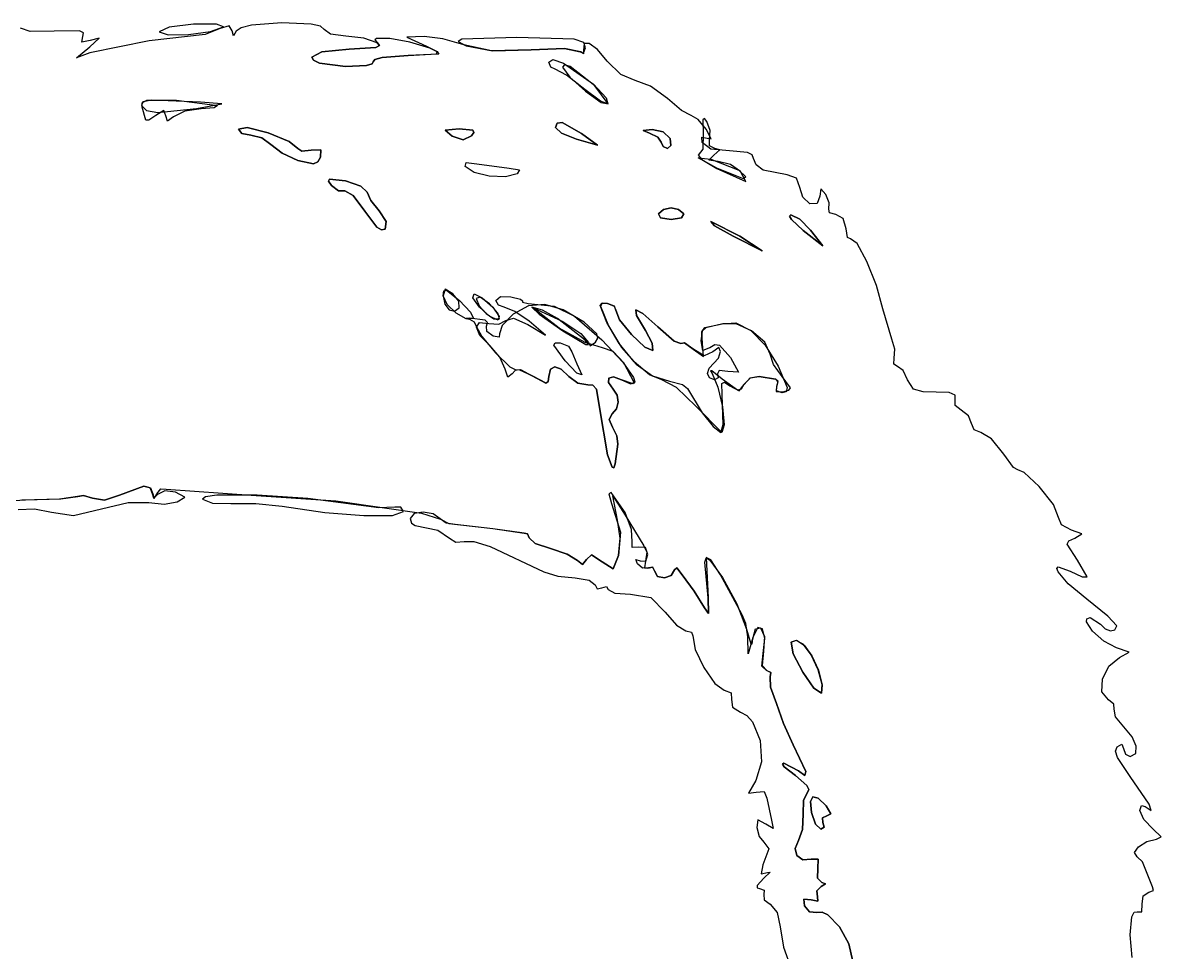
# Model space of a CAD drawing. Extents: x 16 to 127, y 24 to 199.
# Drawn here: x 56.2 to 117, y 149 to 198.6 of the extents above; entities that cross this region are included whole.
import ezdxf

# ---------------------------------------------------------------- set-up
doc = ezdxf.new("R2010")
doc.units = 0

msp = doc.modelspace()

# ---------------------------------------------------------------- linework, layer by layer
at = {"layer": 'Layer 1'}
for p, q in [((56.621398, 198.161044), (56.091702, 198.323674)), ((64.042127, 198.381971), (63.50004, 198.13776)), ((65.345422, 198.548394), (64.042127, 198.381971)), ((66.574809, 198.552627), (65.345422, 198.548394)), ((66.763236, 198.308152), (65.969486, 197.994533)), ((66.243242, 198.158051), (66.939273, 198.407636)), ((66.939273, 198.407636), (66.574809, 198.552627)), ((67.242485, 198.45482), (66.763236, 198.308152)), ((67.408467, 198.185033), (67.242485, 198.45482)), ((67.878611, 198.352727), (67.614137, 198.172686)), ((68.440878, 198.488339), (67.878611, 198.352727)), ((70.048173, 198.618553), (68.440878, 198.488339)), ((71.614788, 198.547881), (70.048173, 198.618553)), ((72.126206, 198.432387), (71.614788, 198.547881)), ((72.31949, 198.26088), (72.126206, 198.432387)), ((72.656349, 198.010143), (72.31949, 198.26088)), ((57.895103, 198.177272), (56.621398, 198.161044)), ((59.257223, 198.196498), (57.895103, 198.177272)), ((59.468763, 198.083708), (59.257223, 198.196498)), ((59.368172, 197.59091), (59.424749, 197.878116)), ((59.82621, 197.672799), (59.368172, 197.59091)), ((59.424749, 197.878116), (59.468763, 198.083708)), ((59.795871, 197.332368), (60.298536, 197.790318)), ((62.961789, 197.662877), (59.795871, 197.009224)), ((60.298536, 197.790318), (59.82621, 197.672799)), ((65.969486, 197.994533), (62.961789, 197.662877)), ((63.50004, 198.13776), (63.984536, 197.980747)), ((63.984536, 197.980747), (65.078633, 198.001632)), ((65.078633, 198.001632), (66.243242, 198.158051)), ((67.467381, 197.916789), (67.408467, 198.185033)), ((67.614137, 198.172686), (67.467381, 197.916789)), ((73.466018, 197.90281), (72.656349, 198.010143)), ((74.431263, 197.798388), (73.466018, 197.90281)), ((75.141714, 197.555324), (74.431263, 197.798388)), ((75.115564, 197.779277), (75.014281, 197.701626)), ((75.014281, 197.701626), (75.141714, 197.563438)), ((75.821253, 197.773032), (75.115564, 197.779277)), ((76.892728, 197.58482), (75.821253, 197.773032)), ((77.656316, 197.879527), (76.729215, 197.850952)), ((76.729215, 197.850952), (77.787549, 197.366235)), ((78.66041, 197.760068), (77.656316, 197.879527)), ((79.772984, 197.43291), (78.66041, 197.760068)), ((79.668605, 197.74481), (79.470317, 197.613979)), ((79.470317, 197.613979), (79.904217, 197.38846)), ((82.60191, 197.826258), (79.668605, 197.74481)), ((85.671476, 197.735329), (82.60191, 197.826258)), ((86.183958, 197.568487), (85.671476, 197.735329)), ((59.090315, 196.754871), (59.795871, 197.332368)), ((59.795871, 197.009224), (59.090315, 196.754871)), ((71.65393, 196.778727), (72.18824, 197.073765)), ((72.18824, 197.073765), (71.65393, 196.778727)), ((72.18824, 197.073765), (73.642407, 197.207838)), ((73.642407, 197.207838), (72.18824, 197.073765)), ((75.084079, 197.292372), (73.642407, 197.207838)), ((73.642407, 197.207838), (75.072834, 197.292019)), ((75.072834, 197.292019), (75.268405, 197.399181)), ((75.274309, 197.40186), (75.084079, 197.292372)), ((75.141714, 197.563438), (75.274309, 197.40186)), ((75.268405, 197.399181), (75.141714, 197.555324)), ((77.963938, 197.254757), (76.892728, 197.58482)), ((77.787549, 197.366235), (78.357109, 197.088588)), ((78.344359, 197.068), (77.963938, 197.254757)), ((78.317289, 196.955293), (78.344359, 197.068)), ((78.357109, 197.088588), (78.441158, 196.942637)), ((81.256856, 197.125817), (79.772984, 197.43291)), ((79.904217, 197.38846), (81.308847, 197.126522)), ((83.370966, 197.178557), (81.256856, 197.125817)), ((81.308847, 197.126522), (83.370966, 197.179968)), ((83.370966, 197.179968), (85.159022, 197.242939)), ((85.159286, 197.241748), (83.370966, 197.178557)), ((85.159022, 197.242939), (85.987168, 197.063551)), ((86.016801, 197.068138), (85.159286, 197.241748)), ((85.987168, 197.063551), (86.157869, 196.989115)), ((86.158618, 196.95419), (86.016801, 197.068138)), ((86.157869, 196.989115), (86.276446, 197.281921)), ((86.166027, 197.146102), (86.158618, 196.95419)), ((86.196503, 197.512164), (86.166027, 197.146102)), ((86.276446, 197.281921), (86.183958, 197.568487)), ((86.473869, 197.513696), (86.196503, 197.512164)), ((86.914285, 197.188468), (86.473869, 197.513696)), ((87.433911, 196.574248), (86.914285, 197.188468)), ((71.740745, 196.616373), (71.65393, 196.778727)), ((71.65393, 196.778727), (71.740745, 196.616373)), ((72.068351, 196.468409), (71.740745, 196.616373)), ((71.740745, 196.616373), (72.068351, 196.468409)), ((73.460374, 196.288498), (72.068351, 196.468409)), ((72.068351, 196.468409), (73.460374, 196.288498)), ((74.881336, 196.424329), (74.583399, 196.338328)), ((74.583399, 196.338328), (74.881336, 196.424329)), ((74.938867, 196.540029), (74.881336, 196.424329)), ((74.881336, 196.424329), (74.938867, 196.540029)), ((74.938867, 196.540029), (75.026135, 196.662096)), ((75.026135, 196.66155), (74.938867, 196.540029)), ((75.026135, 196.662096), (75.405504, 196.76541)), ((75.405504, 196.763426), (75.026135, 196.66155)), ((75.405504, 196.76541), (76.796596, 196.871993)), ((76.796596, 196.865643), (75.405504, 196.763426)), ((76.796596, 196.871993), (78.317289, 196.955293)), ((78.441158, 196.942637), (76.796596, 196.865643)), ((84.313942, 196.509337), (84.531033, 196.660475)), ((84.41391, 196.251501), (84.313942, 196.509337)), ((84.531033, 196.660475), (85.091288, 196.46987)), ((85.156508, 196.381499), (85.044898, 196.25322)), ((85.091288, 196.46987), (86.695194, 195.333175)), ((85.46047, 196.288851), (85.156508, 196.381499)), ((88.158208, 195.86415), (87.433911, 196.574248)), ((74.583399, 196.338328), (73.460374, 196.288498)), ((73.460374, 196.288498), (74.583399, 196.338328)), ((84.654373, 196.144212), (84.41391, 196.251501)), ((85.261195, 195.822523), (84.654373, 196.144212)), ((85.044898, 196.25322), (85.442407, 195.715592)), ((86.241874, 195.049189), (85.261195, 195.822523)), ((86.771173, 195.243702), (85.46047, 196.288851)), ((88.918753, 195.534259), (88.158208, 195.86415)), ((85.442407, 195.715592), (86.280812, 194.967653)), ((86.695194, 195.333175), (87.368404, 194.61729)), ((87.488944, 194.284014), (86.771173, 195.243702)), ((89.750471, 195.228048), (88.918753, 195.534259)), ((90.644896, 194.574703), (89.750471, 195.228048)), ((87.064883, 194.427208), (86.241874, 195.049189)), ((86.280812, 194.967653), (87.112271, 194.370196)), ((87.368404, 194.61729), (87.466013, 194.299271)), ((91.407426, 193.939129), (90.644896, 194.574703)), ((62.637206, 194.400519), (62.559181, 194.203933)), ((62.559181, 194.203933), (62.834772, 193.942756)), ((62.597606, 194.352816), (62.853442, 194.485714)), ((62.604337, 194.112563), (62.597606, 194.352816)), ((62.794484, 193.42641), (62.604337, 194.112563)), ((63.112998, 194.4918), (62.637206, 194.400519)), ((62.853442, 194.485714), (64.434196, 194.486861)), ((65.704903, 194.38385), (63.112998, 194.4918)), ((63.427765, 193.827166), (65.493588, 194.036716)), ((64.434196, 194.486861), (66.623536, 194.196525)), ((65.746178, 194.027544), (64.882577, 193.90319)), ((65.493588, 194.036716), (66.851431, 194.299183)), ((66.851431, 194.299183), (65.704903, 194.38385)), ((66.43555, 194.077242), (65.746178, 194.027544)), ((66.623536, 194.196525), (66.43555, 194.077242)), ((87.466013, 194.299271), (87.064883, 194.427208)), ((87.112271, 194.370196), (87.488944, 194.284014)), ((62.949927, 193.420545), (62.794484, 193.42641)), ((62.834772, 193.942756), (63.427765, 193.827166)), ((63.323651, 193.674766), (62.949927, 193.420545)), ((63.747646, 193.933926), (63.323651, 193.674766)), ((63.852818, 193.647249), (63.747646, 193.933926)), ((63.941057, 193.366306), (63.852818, 193.647249)), ((64.276152, 193.60421), (63.941057, 193.366306)), ((64.882577, 193.90319), (64.276152, 193.60421)), ((91.921247, 193.674766), (91.407426, 193.939129)), ((92.29528, 193.456661), (91.921247, 193.674766)), ((92.7217, 192.932168), (92.29528, 193.456661)), ((92.619433, 193.503189), (92.54412, 193.445681)), ((92.54412, 193.445681), (92.561539, 192.704627)), ((92.751333, 193.354091), (92.619433, 193.503189)), ((92.921681, 192.863994), (92.751333, 193.354091)), ((67.733376, 192.947691), (68.199704, 193.022965)), ((68.199704, 193.022965), (67.733376, 192.947691)), ((67.927977, 192.713799), (67.733376, 192.947691)), ((67.733376, 192.947691), (67.927977, 192.713799)), ((68.199704, 193.022965), (69.320877, 192.73814)), ((69.320877, 192.73814), (68.199704, 193.022965)), ((69.320877, 192.73814), (70.44205, 192.271988)), ((70.44205, 192.271988), (69.320877, 192.73814)), ((78.782912, 192.884808), (79.5338, 192.958627)), ((79.5338, 192.958627), (78.782912, 192.884808)), ((79.144333, 192.56916), (78.782912, 192.884808)), ((78.782912, 192.884808), (79.144333, 192.56916)), ((79.5338, 192.958627), (80.250469, 192.87859)), ((80.250469, 192.87859), (79.5338, 192.958627)), ((80.30979, 192.759842), (80.185028, 192.579743)), ((80.185028, 192.579743), (80.30979, 192.759842)), ((80.250469, 192.87859), (80.30979, 192.759842)), ((80.30979, 192.759842), (80.250469, 192.87859)), ((84.66672, 193.029182), (84.755124, 193.266007)), ((84.755124, 193.266007), (84.66672, 193.029182)), ((84.995597, 192.727248), (84.66672, 193.029182)), ((84.66672, 193.029182), (84.995597, 192.727248)), ((84.755124, 193.266007), (85.018616, 193.290503)), ((85.018616, 193.290503), (84.755124, 193.266007)), ((85.018616, 193.290503), (86.060546, 192.704627)), ((86.060546, 192.704627), (85.018616, 193.290503)), ((89.356992, 192.862671), (89.832448, 192.928288)), ((89.832448, 192.928288), (89.356992, 192.862671)), ((89.693806, 192.726146), (89.356992, 192.862671)), ((89.356992, 192.862671), (89.693806, 192.726146)), ((89.832448, 192.928288), (90.426085, 192.801773)), ((90.426085, 192.801773), (89.832448, 192.928288)), ((90.426085, 192.801773), (90.791652, 192.440043)), ((90.791652, 192.440043), (90.426085, 192.801773)), ((92.975436, 192.427563), (92.7217, 192.932168)), ((92.886447, 192.383951), (92.921681, 192.863994)), ((68.395893, 192.616432), (67.927977, 192.713799)), ((67.927977, 192.713799), (68.395893, 192.616432)), ((68.985826, 192.469059), (68.395893, 192.616432)), ((68.395893, 192.616432), (68.985826, 192.469059)), ((69.474688, 192.114782), (68.985826, 192.469059)), ((68.985826, 192.469059), (69.474688, 192.114782)), ((70.44205, 192.271988), (70.908378, 191.910876)), ((70.908378, 191.910876), (70.44205, 192.271988)), ((79.735192, 192.368076), (79.144333, 192.56916)), ((79.144333, 192.56916), (79.735192, 192.368076)), ((80.185028, 192.579743), (79.735192, 192.368076)), ((79.735192, 192.368076), (80.185028, 192.579743)), ((85.786437, 192.411821), (84.995597, 192.727248)), ((84.995597, 192.727248), (85.786437, 192.411821)), ((86.906155, 192.087265), (85.786437, 192.411821)), ((85.786437, 192.411821), (86.906155, 192.087265)), ((86.060546, 192.704627), (86.906155, 192.087265)), ((86.906155, 192.087265), (86.060546, 192.704627)), ((90.129884, 192.516023), (89.693806, 192.726146)), ((89.693806, 192.726146), (90.129884, 192.516023)), ((90.311168, 192.237901), (90.129884, 192.516023)), ((90.129884, 192.516023), (90.311168, 192.237901)), ((90.411577, 192.00692), (90.311168, 192.237901)), ((90.311168, 192.237901), (90.411577, 192.00692)), ((90.791652, 192.440043), (90.834514, 192.066319)), ((90.834514, 192.066319), (90.791652, 192.440043)), ((92.500508, 192.224496), (92.489925, 192.51836)), ((92.489925, 192.51836), (92.760858, 192.45239)), ((92.960046, 191.874804), (92.500508, 192.224496)), ((92.561539, 192.704627), (92.543503, 191.872159)), ((92.760858, 192.45239), (92.975436, 192.427563)), ((92.899147, 192.048195), (92.886447, 192.383951)), ((70.065547, 191.656744), (69.474688, 192.114782)), ((69.474688, 192.114782), (70.065547, 191.656744)), ((70.901675, 191.260353), (70.065547, 191.656744)), ((70.065547, 191.656744), (70.901675, 191.260353)), ((70.908378, 191.910876), (71.117223, 191.76293)), ((71.117223, 191.76293), (70.908378, 191.910876)), ((71.117223, 191.76293), (71.619226, 191.809981)), ((71.619226, 191.809981), (71.117223, 191.76293)), ((71.619226, 191.809981), (72.129387, 191.83666)), ((72.129387, 191.83666), (71.619226, 191.809981)), ((72.129387, 191.83666), (72.121229, 191.451912)), ((72.121229, 191.451912), (72.129387, 191.83666)), ((90.65301, 191.910876), (90.411577, 192.00692)), ((90.411577, 192.00692), (90.65301, 191.910876)), ((90.834514, 192.066319), (90.65301, 191.910876)), ((90.65301, 191.910876), (90.834514, 192.066319)), ((92.543503, 191.872159), (92.293428, 191.543987)), ((92.293428, 191.543987), (92.486706, 191.320348)), ((92.851522, 191.281167), (93.133392, 191.558098)), ((93.183839, 191.905584), (92.899147, 192.048195)), ((93.957481, 191.780701), (92.960046, 191.874804)), ((93.133392, 191.558098), (93.450187, 191.829208)), ((93.450187, 191.829208), (93.183839, 191.905584)), ((94.91717, 191.699077), (93.957481, 191.780701)), ((95.165619, 191.567132), (94.91717, 191.699077)), ((95.25006, 191.377476), (95.165619, 191.567132)), ((71.752355, 191.086919), (70.901675, 191.260353)), ((70.901675, 191.260353), (71.752355, 191.086919)), ((71.973983, 191.19849), (71.752355, 191.086919)), ((71.752355, 191.086919), (71.973983, 191.19849)), ((72.121229, 191.451912), (71.973983, 191.19849)), ((71.973983, 191.19849), (72.121229, 191.451912)), ((79.844598, 190.94885), (79.895221, 191.162987)), ((80.326073, 190.631968), (79.844598, 190.94885)), ((79.895221, 191.162987), (80.466545, 191.089256)), ((80.466545, 191.089256), (82.197274, 190.851836)), ((93.281912, 190.855011), (92.297793, 191.407815)), ((92.297793, 191.407815), (92.957003, 191.334084)), ((92.486706, 191.320348), (93.28588, 190.840724)), ((93.354937, 191.210612), (92.851522, 191.281167)), ((92.957003, 191.334084), (94.464776, 190.753764)), ((94.013882, 191.051465), (93.354937, 191.210612)), ((94.544504, 190.676153), (94.013882, 191.051465)), ((95.386072, 191.028699), (95.25006, 191.377476)), ((95.762161, 190.750501), (95.386072, 191.028699)), ((81.135765, 190.434941), (80.326073, 190.631968)), ((81.996257, 190.396797), (81.135765, 190.434941)), ((82.630133, 190.556561), (81.996257, 190.396797)), ((82.197274, 190.851836), (82.745359, 190.772726)), ((82.745359, 190.772726), (82.630133, 190.556561)), ((94.708634, 190.290699), (93.281912, 190.855011)), ((93.28588, 190.840724), (94.827079, 190.146986)), ((94.464776, 190.753764), (94.82903, 190.390915)), ((94.827079, 190.146986), (94.544504, 190.676153)), ((94.82903, 190.390915), (94.708634, 190.290699)), ((97.042878, 190.499764), (95.762161, 190.750501)), ((97.541926, 190.324477), (97.042878, 190.499764)), ((97.719506, 189.831955), (97.541926, 190.324477)), ((72.549567, 190.165027), (72.601183, 190.276676)), ((72.601183, 190.276676), (72.549567, 190.165027)), ((72.704724, 189.931439), (72.549567, 190.165027)), ((72.549567, 190.165027), (72.704724, 189.931439)), ((72.601183, 190.276676), (73.45861, 190.177678)), ((73.45861, 190.177678), (72.601183, 190.276676)), ((73.079197, 189.647541), (72.704724, 189.931439)), ((72.704724, 189.931439), (73.079197, 189.647541)), ((73.45861, 190.177678), (74.273571, 189.904187)), ((74.273571, 189.904187), (73.45861, 190.177678)), ((74.273571, 189.904187), (74.612547, 189.578308)), ((74.612547, 189.578308), (74.273571, 189.904187)), ((97.874949, 189.300672), (97.719506, 189.831955)), ((98.848396, 189.760915), (98.783132, 189.364172)), ((99.112626, 189.458363), (98.848396, 189.760915)), ((73.417688, 189.642513), (73.079197, 189.647541)), ((73.079197, 189.647541), (73.417688, 189.642513)), ((73.859763, 189.403462), (73.417688, 189.642513)), ((73.417688, 189.642513), (73.859763, 189.403462)), ((74.484136, 188.557721), (73.859763, 189.403462)), ((73.859763, 189.403462), (74.484136, 188.557721)), ((74.612547, 189.578308), (74.800489, 189.133499)), ((74.800489, 189.133499), (74.612547, 189.578308)), ((74.800489, 189.133499), (75.252486, 188.574654)), ((75.252486, 188.574654), (74.800489, 189.133499)), ((98.248673, 188.960946), (97.874949, 189.300672)), ((98.783132, 189.364172), (98.643167, 188.965841)), ((99.290559, 189.013863), (99.112626, 189.458363)), ((75.123061, 187.712377), (74.484136, 188.557721)), ((74.484136, 188.557721), (75.123061, 187.712377)), ((75.252486, 188.574654), (75.631987, 188.018765)), ((75.631987, 188.018765), (75.252486, 188.574654)), ((90.161943, 188.427193), (90.44002, 188.645166)), ((90.44002, 188.645166), (90.161943, 188.427193)), ((90.44002, 188.645166), (90.840335, 188.735874)), ((90.840335, 188.735874), (90.44002, 188.645166)), ((90.840335, 188.735874), (91.24065, 188.645166)), ((91.24065, 188.645166), (90.840335, 188.735874)), ((91.24065, 188.645166), (91.518727, 188.427193)), ((91.518727, 188.427193), (91.24065, 188.645166)), ((98.643167, 188.965841), (98.248673, 188.960946)), ((99.26291, 188.664613), (99.290559, 189.013863)), ((99.301715, 188.465778), (99.26291, 188.664613)), ((75.631987, 188.018765), (75.5654, 187.607337)), ((75.5654, 187.607337), (75.631987, 188.018765)), ((90.282593, 188.209221), (90.161943, 188.427193)), ((90.161943, 188.427193), (90.282593, 188.209221)), ((90.840335, 188.118513), (90.282593, 188.209221)), ((90.282593, 188.209221), (90.840335, 188.118513)), ((91.398077, 188.209221), (90.840335, 188.118513)), ((90.840335, 188.118513), (91.398077, 188.209221)), ((91.518727, 188.427193), (91.398077, 188.209221)), ((91.398077, 188.209221), (91.518727, 188.427193)), ((93.163555, 187.782183), (92.957003, 188.018676)), ((92.957003, 188.018676), (94.508168, 187.235156)), ((94.508168, 187.235156), (92.957003, 188.018676)), ((92.957003, 188.018676), (93.163555, 187.782183)), ((97.16619, 188.300546), (97.238317, 188.370396)), ((97.238317, 188.370396), (97.16619, 188.300546)), ((97.266142, 188.119835), (97.16619, 188.300546)), ((97.16619, 188.300546), (97.266142, 188.119835)), ((97.238317, 188.370396), (97.714567, 188.134123)), ((97.714567, 188.134123), (97.238317, 188.370396)), ((97.895895, 187.53537), (97.266142, 188.119835)), ((97.266142, 188.119835), (97.895895, 187.53537)), ((97.714567, 188.134123), (98.296651, 187.54807)), ((98.296651, 187.54807), (97.714567, 188.134123)), ((99.638971, 188.383096), (99.301715, 188.465778)), ((100.037257, 188.172311), (99.638971, 188.383096)), ((100.188952, 187.618626), (100.037257, 188.172311)), ((75.376659, 187.560374), (75.123061, 187.712377)), ((75.123061, 187.712377), (75.376659, 187.560374)), ((75.5654, 187.607337), (75.376659, 187.560374)), ((75.376659, 187.560374), (75.5654, 187.607337)), ((94.15539, 187.226337), (93.163555, 187.782183)), ((93.163555, 187.782183), (94.15539, 187.226337)), ((98.954229, 186.713045), (97.895895, 187.53537)), ((97.895895, 187.53537), (98.954229, 186.713045)), ((98.296651, 187.54807), (98.954229, 186.713045)), ((98.954229, 186.713045), (98.296651, 187.54807)), ((100.257567, 187.147623), (100.188952, 187.618626)), ((95.706555, 186.442817), (94.15539, 187.226337)), ((94.15539, 187.226337), (95.706555, 186.442817)), ((94.508168, 187.235156), (95.706555, 186.442817)), ((95.706555, 186.442817), (94.508168, 187.235156)), ((100.422491, 187.088048), (100.257567, 187.147623)), ((100.775897, 186.830222), (100.422491, 187.088048)), ((101.29447, 185.875021), (100.775897, 186.830222)), ((101.807883, 184.592), (101.29447, 185.875021)), ((78.771932, 184.396308), (78.669494, 184.037224)), ((78.669494, 184.047102), (78.706569, 184.300738)), ((78.706569, 184.300738), (78.841738, 184.350579)), ((79.19478, 184.152935), (78.771932, 184.396308)), ((78.841738, 184.350579), (79.550028, 183.798393)), ((102.145812, 183.350718), (101.807883, 184.592)), ((78.878306, 183.582383), (78.669494, 184.047102)), ((78.669494, 184.037224), (78.763746, 183.596384)), ((79.507959, 183.75143), (79.19478, 184.152935)), ((79.523217, 183.398343), (79.507959, 183.75143)), ((79.550028, 183.798393), (80.129378, 183.171507)), ((80.262507, 183.942503), (80.324023, 184.14976)), ((80.609773, 183.444204), (80.262507, 183.942503)), ((80.324023, 184.14976), (80.760806, 183.942503)), ((80.641303, 183.96389), (80.433384, 183.894702)), ((80.433384, 183.894702), (80.594626, 183.504364)), ((81.141057, 183.618476), (80.641303, 183.96389)), ((80.760806, 183.942503), (81.315329, 183.444204)), ((81.590981, 183.116341), (81.141057, 183.618476)), ((81.491718, 183.794865), (81.724948, 183.998903)), ((81.62132, 183.544878), (81.491718, 183.794865)), ((81.724948, 183.998903), (82.285468, 183.99736)), ((82.285468, 183.99736), (82.794307, 183.869831)), ((82.794307, 183.869831), (82.90283, 183.770876)), ((82.90283, 183.770876), (82.912311, 183.702145)), ((82.912311, 183.702145), (83.216802, 183.630338)), ((83.216802, 183.630338), (84.595459, 183.496415)), ((87.051279, 183.531031), (87.153612, 183.650827)), ((87.167514, 183.642008), (87.079766, 183.495313)), ((87.153612, 183.650827), (87.446611, 183.637174)), ((87.45155, 183.636468), (87.167514, 183.642008)), ((87.446611, 183.637174), (87.810854, 183.497297)), ((87.812265, 183.497077), (87.45155, 183.636468)), ((78.763746, 183.596384), (78.991977, 183.302123)), ((79.361027, 183.115415), (78.878306, 183.582383)), ((78.991977, 183.302123), (79.272397, 183.215692)), ((79.272397, 183.215692), (79.523217, 183.398343)), ((79.902089, 182.809049), (79.361027, 183.115415)), ((80.129378, 183.171507), (80.285923, 182.826137)), ((80.594626, 183.504364), (80.967137, 183.0961)), ((81.164296, 182.945905), (80.609773, 183.444204)), ((80.967137, 183.0961), (81.384099, 182.815498)), ((81.315329, 183.444204), (81.662595, 182.945905)), ((81.67869, 182.808145), (81.590981, 183.116341)), ((81.93269, 183.436443), (81.62132, 183.544878)), ((82.412821, 183.059323), (81.815833, 182.449635)), ((82.503265, 183.213619), (81.93269, 183.436443)), ((83.223472, 183.503333), (82.412821, 183.059323)), ((83.255608, 182.688906), (82.503265, 183.213619)), ((84.096631, 183.585095), (83.223472, 183.503333)), ((83.981372, 183.271139), (83.414005, 183.444204)), ((83.414005, 183.444204), (83.805501, 183.071803)), ((84.862159, 182.317784), (83.444212, 183.410558)), ((83.444212, 183.410558), (85.059715, 182.673737)), ((83.805501, 183.071803), (85.068534, 182.17632)), ((84.778727, 182.835971), (83.981372, 183.271139)), ((85.072977, 183.300078), (84.096631, 183.585095)), ((84.595459, 183.496415), (85.677561, 182.952564)), ((86.19319, 182.643751), (85.072977, 183.300078)), ((87.408158, 182.612353), (87.051279, 183.531031)), ((87.079766, 183.495313), (87.507288, 182.435259)), ((87.810854, 183.497297), (87.884055, 183.279104)), ((87.884055, 183.279104), (87.812265, 183.497077)), ((87.884055, 183.279104), (88.089769, 182.764191)), ((88.089769, 182.764191), (87.884055, 183.279104)), ((89.002643, 182.993883), (88.960602, 183.29833)), ((88.960602, 183.29833), (89.341166, 183.096629)), ((89.341166, 183.096629), (88.960602, 183.29833)), ((88.960602, 183.29833), (89.002643, 182.993883)), ((89.341166, 183.096629), (90.134779, 182.38587)), ((90.134779, 182.38587), (89.341166, 183.096629)), ((102.624179, 181.719825), (102.145812, 183.350718)), ((80.285923, 182.826137), (79.902089, 182.809049)), ((80.080606, 182.844481), (79.904129, 182.831252)), ((79.904129, 182.831252), (80.080606, 182.791565)), ((80.909546, 182.744954), (80.080606, 182.844481)), ((80.080606, 182.791565), (80.329755, 182.661522)), ((80.329755, 182.661522), (80.433384, 182.423264)), ((80.433384, 182.423264), (80.74427, 181.867551)), ((80.449347, 182.364792), (80.606422, 182.611857)), ((80.606422, 182.611857), (81.109307, 182.571784)), ((81.036877, 182.613946), (80.909546, 182.744954)), ((80.985482, 182.422912), (81.036877, 182.613946)), ((81.007707, 182.138308), (80.985482, 182.422912)), ((81.109307, 182.571784), (81.652585, 182.526849)), ((81.601079, 182.738648), (81.164296, 182.945905)), ((81.384099, 182.815498), (81.67869, 182.808145)), ((81.662595, 182.945905), (81.601079, 182.738648)), ((81.652585, 182.526849), (82.009596, 182.720304)), ((81.815833, 182.449635), (81.682924, 182.00875)), ((82.009596, 182.720304), (82.4212, 182.84404)), ((82.4212, 182.84404), (83.185758, 182.516398)), ((83.185758, 182.516398), (84.137553, 181.949484)), ((84.137553, 181.949484), (83.255608, 182.688906)), ((86.251399, 181.683489), (84.778727, 182.835971)), ((85.059715, 182.673737), (86.02787, 182.024361)), ((85.677561, 182.952564), (87.153099, 181.697247)), ((86.870833, 182.019995), (86.19319, 182.643751)), ((88.072996, 181.493204), (87.408158, 182.612353)), ((87.507288, 182.435259), (88.189313, 181.286057)), ((88.089769, 182.764191), (88.72305, 181.981322)), ((88.72305, 181.981322), (88.089769, 182.764191)), ((89.476848, 182.186198), (89.002643, 182.993883)), ((89.002643, 182.993883), (89.476848, 182.186198)), ((92.648322, 182.344595), (93.577187, 182.544973)), ((93.601881, 182.554498), (92.692419, 182.329778)), ((93.577187, 182.544973), (94.302978, 182.595558)), ((94.310496, 182.550303), (93.601881, 182.554498)), ((94.302978, 182.595558), (95.093294, 182.199559)), ((95.145417, 182.166133), (94.310496, 182.550303)), ((80.634247, 181.924183), (80.449347, 182.364792)), ((81.157284, 181.383628), (80.634247, 181.924183)), ((80.74427, 181.867551), (81.491718, 180.974758)), ((81.33579, 181.897625), (81.007707, 182.138308)), ((81.662683, 181.844047), (81.33579, 181.897625)), ((81.682924, 182.00875), (81.662683, 181.844047)), ((86.261144, 181.546567), (84.862159, 182.317784)), ((85.068534, 182.17632), (86.283193, 181.437515)), ((86.02787, 182.024361), (86.43061, 181.544847)), ((86.928749, 181.779108), (86.870833, 182.019995)), ((88.72305, 181.981322), (89.43425, 181.308916)), ((89.43425, 181.308916), (88.72305, 181.981322)), ((89.831522, 181.511333), (89.476848, 182.186198)), ((89.476848, 182.186198), (89.831522, 181.511333)), ((90.134779, 182.38587), (91.006802, 181.628897)), ((91.006802, 181.628897), (90.134779, 182.38587)), ((92.505624, 182.149553), (92.427836, 181.637275)), ((92.481767, 182.127328), (92.648322, 182.344595)), ((92.513914, 181.506042), (92.481767, 182.127328)), ((92.692419, 182.329778), (92.505624, 182.149553)), ((95.093294, 182.199559), (95.873358, 181.413233)), ((95.841101, 181.571686), (95.145417, 182.166133)), ((81.697829, 180.770544), (81.157284, 181.383628)), ((84.586463, 181.404089), (84.644341, 181.53315)), ((85.190243, 180.564477), (84.586463, 181.404089)), ((84.644341, 181.53315), (84.925659, 181.528267)), ((84.925659, 181.528267), (85.365617, 181.352495)), ((85.365617, 181.352495), (85.548665, 181.058719)), ((86.427088, 181.435751), (86.251399, 181.683489)), ((87.174619, 181.273561), (86.261144, 181.546567)), ((86.283193, 181.437515), (86.427088, 181.435751)), ((86.43061, 181.544847), (86.529432, 181.378468)), ((86.529432, 181.378468), (86.810552, 181.566367)), ((86.810552, 181.566367), (86.928749, 181.779108)), ((87.153099, 181.697247), (88.268815, 180.493822)), ((87.745766, 181.071596), (87.174619, 181.273561)), ((88.876905, 180.516632), (88.072996, 181.493204)), ((88.189313, 181.286057), (88.984943, 180.386721)), ((89.43425, 181.308916), (89.873723, 181.125394)), ((89.873723, 181.125394), (89.43425, 181.308916)), ((89.873723, 181.125394), (89.831522, 181.511333)), ((89.831522, 181.511333), (89.873723, 181.125394)), ((91.006802, 181.628897), (91.369502, 181.489461)), ((91.369502, 181.489461), (91.006802, 181.628897)), ((91.557444, 181.531353), (91.369502, 181.489461)), ((91.369502, 181.489461), (91.563133, 181.526238)), ((92.009441, 181.210766), (91.557444, 181.531353)), ((91.563133, 181.526238), (92.028491, 181.193128)), ((92.602637, 180.841981), (92.009441, 181.210766)), ((92.028491, 181.193128), (92.569256, 180.810628)), ((92.427836, 181.637275), (92.525732, 181.120852)), ((92.569256, 180.810628), (92.513914, 181.506042)), ((92.525732, 181.120852), (92.912553, 181.290494)), ((92.912553, 181.290494), (93.176905, 181.443462)), ((93.391008, 181.281895), (93.067775, 181.050252)), ((93.176905, 181.443462), (93.423993, 181.416745)), ((93.48617, 181.066128), (93.391008, 181.281895)), ((93.423993, 181.416745), (94.01322, 180.752155)), ((96.132005, 180.936658), (95.841101, 181.571686)), ((95.873358, 181.413233), (96.568391, 180.292838)), ((102.783766, 181.188674), (102.624179, 181.719825)), ((102.757881, 180.710175), (102.783766, 181.188674)), ((81.491718, 180.974758), (82.239166, 180.249358)), ((81.980668, 180.119624), (81.697829, 180.770544)), ((85.548665, 181.058719), (85.813249, 180.41631)), ((88.321147, 180.471697), (87.745766, 181.071596)), ((93.067775, 181.050252), (92.602637, 180.841981)), ((93.133392, 180.445591), (93.382541, 180.717759)), ((93.382541, 180.717759), (93.48617, 181.066128)), ((94.01322, 180.752155), (94.448328, 179.962594)), ((96.320124, 180.382532), (96.132005, 180.936658)), ((102.746196, 180.398672), (102.757881, 180.710175)), ((82.120633, 179.70877), (81.980668, 180.119624)), ((82.239166, 180.249358), (82.550052, 180.095988)), ((82.517365, 180.055821), (82.34791, 179.874443)), ((82.738612, 180.098061), (82.517365, 180.055821)), ((82.550052, 180.095988), (82.809123, 180.105954)), ((83.464805, 179.750971), (82.738612, 180.098061)), ((82.809123, 180.105954), (83.431997, 179.772491)), ((84.399943, 180.118582), (84.313942, 179.731921)), ((84.313942, 179.731921), (84.399943, 180.118582)), ((84.631795, 180.248168), (84.399943, 180.118582)), ((84.399943, 180.118582), (84.631795, 180.248168)), ((84.970274, 180.120512), (84.631795, 180.248168)), ((84.631795, 180.248168), (84.970274, 180.120512)), ((85.376157, 179.735449), (84.970274, 180.120512)), ((84.970274, 180.120512), (85.376157, 179.735449)), ((85.817129, 179.91369), (85.190243, 180.564477)), ((85.813249, 180.41631), (86.077832, 179.830699)), ((88.268815, 180.493822), (88.838761, 179.686942)), ((88.863852, 179.411246), (88.321147, 180.471697)), ((89.681807, 179.825744), (88.876905, 180.516632)), ((88.984943, 180.386721), (89.855252, 179.772672)), ((92.791506, 179.896536), (92.873367, 180.186194)), ((92.873367, 180.186194), (93.133392, 180.445591)), ((93.026412, 180.036589), (92.953872, 180.044962)), ((92.953872, 180.044962), (93.039553, 179.899843)), ((93.575776, 179.598924), (93.026412, 180.036589)), ((93.410323, 180.051935), (93.330242, 179.883616)), ((93.880929, 180.007794), (93.410323, 180.051935)), ((94.448328, 179.962594), (93.880929, 180.007794)), ((96.772297, 179.740035), (96.320124, 180.382532)), ((96.568391, 180.292838), (97.036043, 179.143928)), ((102.94062, 180.269202), (102.746196, 180.398672)), ((103.235896, 180.06146), (102.94062, 180.269202)), ((103.466612, 179.561882), (103.235896, 180.06146)), ((82.34791, 179.874443), (82.120633, 179.70877)), ((83.431997, 179.772491), (84.162556, 179.386155)), ((84.17142, 179.378173), (83.464805, 179.750971)), ((84.162556, 179.386155), (84.284733, 179.468732)), ((84.287032, 179.464824), (84.17142, 179.378173)), ((84.284733, 179.468732), (84.313942, 179.731921)), ((84.313942, 179.731921), (84.287032, 179.464824)), ((85.856552, 179.385714), (85.376157, 179.735449)), ((85.376157, 179.735449), (85.856552, 179.385714)), ((86.077832, 179.830699), (85.817129, 179.91369)), ((86.389335, 179.294476), (85.856552, 179.385714)), ((85.856552, 179.385714), (86.389335, 179.294476)), ((87.516681, 179.651841), (87.500415, 179.419283)), ((87.500415, 179.419283), (87.516681, 179.651841)), ((87.500415, 179.419283), (87.753527, 179.06376)), ((87.753527, 179.06376), (87.500415, 179.419283)), ((87.761614, 179.71533), (87.516681, 179.651841)), ((87.516681, 179.651841), (87.761614, 179.71533)), ((88.1945, 179.563646), (87.761614, 179.71533)), ((87.761614, 179.71533), (88.1945, 179.563646)), ((88.826226, 179.351814), (88.1945, 179.563646)), ((88.1945, 179.563646), (88.682552, 179.349135)), ((88.682552, 179.349135), (88.863852, 179.411246)), ((88.907598, 179.455708), (88.826226, 179.351814)), ((88.838761, 179.686942), (88.907598, 179.455708)), ((90.349621, 179.563646), (89.681807, 179.825744)), ((89.855252, 179.772672), (90.761313, 179.479332)), ((91.136713, 179.149132), (90.349621, 179.563646)), ((90.761313, 179.479332), (91.448348, 179.313747)), ((92.885791, 179.660919), (92.791506, 179.896536)), ((93.154206, 179.563646), (92.885791, 179.660919)), ((93.039553, 179.899843), (93.345632, 179.171489)), ((93.359964, 179.657617), (93.154206, 179.563646)), ((93.330242, 179.883616), (93.359964, 179.657617)), ((93.5558, 179.36415), (93.701591, 179.427937)), ((93.585653, 178.215681), (93.5558, 179.36415)), ((94.389414, 179.009476), (93.575776, 179.598924)), ((93.701591, 179.427937), (93.987115, 179.234151)), ((95.058546, 179.652546), (94.736062, 179.299768)), ((94.741001, 179.312821), (95.060089, 179.656294)), ((95.538985, 179.732274), (95.058546, 179.652546)), ((95.060089, 179.656294), (95.538985, 179.732274)), ((96.417402, 179.59081), (95.538985, 179.732274)), ((95.538985, 179.732274), (96.417402, 179.59081)), ((96.554942, 179.467911), (96.417402, 179.59081)), ((96.417402, 179.59081), (96.548768, 179.457989)), ((96.548768, 179.457989), (96.463969, 179.177001)), ((96.484783, 179.210868), (96.554942, 179.467911)), ((97.221119, 179.124878), (96.772297, 179.740035)), ((103.78107, 179.067817), (103.466612, 179.561882)), ((86.666133, 179.269909), (86.389335, 179.294476)), ((86.389335, 179.294476), (86.666133, 179.269909)), ((86.854826, 179.06592), (86.666133, 179.269909)), ((86.666133, 179.269909), (86.854826, 179.06592)), ((87.038799, 177.976145), (86.854826, 179.06592)), ((86.854826, 179.06592), (87.038799, 177.976145)), ((87.753527, 179.06376), (87.960007, 178.737605)), ((87.960007, 178.737605), (87.753527, 179.06376)), ((92.169603, 178.152534), (91.136713, 179.149132)), ((91.448348, 179.313747), (91.724749, 179.098685)), ((91.724749, 179.098685), (92.496672, 177.789084)), ((93.345632, 179.171489), (93.582126, 178.111876)), ((93.987115, 179.234151), (94.470817, 178.966569)), ((94.59262, 179.05198), (94.389414, 179.009476)), ((94.470817, 178.966569), (94.741001, 179.312821)), ((94.736062, 179.299768), (94.59262, 179.05198)), ((96.463969, 179.177001), (96.451798, 178.928954)), ((96.451798, 178.928954), (96.818511, 178.912418)), ((96.479359, 178.961719), (96.484783, 179.210868)), ((96.77265, 178.85809), (96.479359, 178.961719)), ((96.991808, 178.920444), (96.77265, 178.85809)), ((96.818511, 178.912418), (97.124623, 178.997779)), ((97.036043, 179.143928), (96.991808, 178.920444)), ((97.124623, 178.997779), (97.221119, 179.124878)), ((104.301638, 178.912418), (103.78107, 179.067817)), ((105.700711, 178.881329), (104.301638, 178.912418)), ((106.007755, 178.731492), (105.700711, 178.881329)), ((88.018155, 178.365083), (87.930583, 178.010552)), ((87.930583, 178.010552), (88.018155, 178.365083)), ((87.960007, 178.737605), (88.018155, 178.365083)), ((88.018155, 178.365083), (87.960007, 178.737605)), ((93.559548, 176.741422), (92.169603, 178.152534)), ((93.621196, 177.174413), (93.585653, 178.215681)), ((106.008378, 178.502843), (106.007755, 178.731492)), ((106.015213, 178.189752), (106.008378, 178.502843)), ((106.340342, 177.935928), (106.015213, 178.189752)), ((87.439996, 175.549253), (87.038799, 177.976145)), ((87.038799, 177.976145), (87.439996, 175.549253)), ((87.699905, 177.738373), (87.537627, 177.441025)), ((87.537627, 177.441025), (87.699905, 177.738373)), ((87.930583, 178.010552), (87.699905, 177.738373)), ((87.699905, 177.738373), (87.930583, 178.010552)), ((92.496672, 177.789084), (93.098682, 177.060631)), ((93.582126, 178.111876), (93.677332, 177.156642)), ((106.729677, 177.642064), (106.340342, 177.935928)), ((106.891734, 177.232842), (106.729677, 177.642064)), ((87.537627, 177.441025), (87.709783, 177.032817)), ((87.709783, 177.032817), (87.537627, 177.441025)), ((87.709783, 177.032817), (87.93878, 176.572882)), ((87.93878, 176.572882), (87.709783, 177.032817)), ((93.098682, 177.060631), (93.499576, 176.741422)), ((93.499576, 176.741422), (93.621196, 177.174413)), ((93.677332, 177.156642), (93.559548, 176.741422)), ((107.037034, 176.885796), (106.891734, 177.232842)), ((87.93878, 176.572882), (87.995533, 176.124061)), ((87.995533, 176.124061), (87.93878, 176.572882)), ((107.386329, 176.741422), (107.037034, 176.885796)), ((107.951215, 176.404563), (107.386329, 176.741422)), ((108.615055, 175.594894), (107.951215, 176.404563)), ((87.995533, 176.124061), (87.85548, 175.065727)), ((87.85548, 175.065727), (87.995533, 176.124061)), ((87.693643, 174.894558), (87.439996, 175.549253)), ((87.439996, 175.549253), (87.693643, 174.894558)), ((109.135402, 174.873771), (108.615055, 175.594894)), ((87.792, 174.855658), (87.693643, 174.894558)), ((87.693643, 174.894558), (87.792, 174.855658)), ((87.85548, 175.065727), (87.792, 174.855658)), ((87.792, 174.855658), (87.85548, 175.065727)), ((109.355183, 174.750343), (109.135402, 174.873771)), ((109.691424, 174.615626), (109.355183, 174.750343)), ((110.491481, 173.868398), (109.691424, 174.615626)), ((62.682345, 173.885772), (61.389016, 173.409081)), ((61.389016, 173.409081), (62.682653, 173.88564)), ((63.029451, 173.792859), (62.682345, 173.885772)), ((62.682653, 173.88564), (63.036148, 173.792711)), ((59.147112, 173.329353), (58.18491, 173.183215)), ((58.253967, 173.197414), (59.154873, 173.337114)), ((59.466553, 173.38862), (59.147112, 173.329353)), ((59.154873, 173.337114), (59.468846, 173.390913)), ((59.936277, 173.233045), (59.466553, 173.38862)), ((59.468846, 173.390913), (59.936277, 173.233045)), ((60.591209, 173.131489), (61.389016, 173.409081)), ((61.389016, 173.409081), (60.591209, 173.131489)), ((63.152554, 173.478226), (63.029451, 173.792859)), ((63.036148, 173.792711), (63.175131, 173.478226)), ((63.21817, 173.234765), (63.152554, 173.478226)), ((63.175131, 173.478226), (63.233472, 173.215891)), ((63.417137, 173.430248), (63.21817, 173.234765)), ((63.233472, 173.215891), (63.381507, 173.480342)), ((63.381507, 173.480342), (63.601772, 173.735268)), ((63.800475, 173.639666), (63.417137, 173.430248)), ((63.601772, 173.735268), (63.879982, 173.725876)), ((64.381985, 173.556189), (63.800475, 173.639666)), ((63.879982, 173.725876), (68.41706, 173.403437)), ((64.881078, 173.29165), (64.381985, 173.556189)), ((64.469474, 173.0369), (64.881078, 173.29165)), ((65.970436, 173.318792), (65.810736, 173.185067)), ((66.580933, 173.397417), (65.970436, 173.318792)), ((68.737779, 173.403525), (66.580933, 173.397417)), ((68.41706, 173.403437), (72.932971, 173.09405)), ((71.4482, 173.2317), (68.737779, 173.403525)), ((87.642226, 173.537801), (87.514542, 173.478595)), ((87.514542, 173.478595), (87.66745, 172.949059)), ((88.38747, 172.476336), (87.642226, 173.537801)), ((87.987772, 172.067114), (87.734786, 173.368864)), ((87.734786, 173.368864), (88.384295, 172.331697)), ((111.262301, 172.894687), (110.491481, 173.868398)), ((53.77814, 173.010927), (56.37463, 173.148731)), ((55.968538, 172.644347), (56.851602, 172.672106)), ((58.18491, 173.183215), (56.169666, 173.129681)), ((56.37463, 173.148731), (58.253967, 173.197414)), ((56.851602, 172.672106), (57.75752, 172.489389)), ((58.928169, 172.323451), (60.432988, 172.679536)), ((59.936277, 173.233045), (60.591209, 173.131489)), ((60.591209, 173.131489), (59.936277, 173.233045)), ((60.432988, 172.679536), (61.848466, 173.005679)), ((61.848466, 173.005679), (62.95782, 173.009031)), ((62.95782, 173.009031), (63.7704, 172.924673)), ((63.7704, 172.924673), (64.469474, 173.0369)), ((65.810736, 173.185067), (66.348987, 172.96533)), ((66.348987, 172.96533), (67.325917, 172.950117)), ((67.325917, 172.950117), (68.662814, 172.963787)), ((68.662814, 172.963787), (70.06665, 172.813945)), ((70.06665, 172.813945), (72.350661, 172.477031)), ((73.879122, 172.910253), (71.4482, 173.2317)), ((72.932971, 173.09405), (75.662414, 172.698233)), ((75.242961, 172.727514), (73.879122, 172.910253)), ((76.083984, 172.756442), (75.242961, 172.727514)), ((75.662414, 172.698233), (77.508017, 172.442337)), ((76.41511, 172.764291), (76.083984, 172.756442)), ((76.552826, 172.530311), (76.41511, 172.764291)), ((87.66745, 172.949059), (88.134043, 171.431231)), ((111.528295, 172.215986), (111.262301, 172.894687)), ((57.75752, 172.489389), (58.928169, 172.323451)), ((72.350661, 172.477031), (74.439113, 172.306738)), ((74.439113, 172.306738), (75.962876, 172.31914)), ((75.962876, 172.31914), (76.552826, 172.530311)), ((77.114327, 172.416435), (76.905604, 172.155308)), ((76.905604, 172.155308), (76.983392, 171.898265)), ((77.595373, 172.499134), (77.114327, 172.416435)), ((77.508017, 172.442337), (78.531558, 172.123205)), ((78.131056, 172.405687), (77.595373, 172.499134)), ((78.503688, 172.138375), (78.131056, 172.405687)), ((78.837152, 171.899191), (78.503688, 172.138375)), ((78.531558, 172.123205), (78.978395, 171.890019)), ((88.119932, 171.111129), (87.987772, 172.067114)), ((88.384295, 172.331697), (89.392534, 170.691632)), ((88.731516, 171.565507), (88.38747, 172.476336)), ((111.695909, 171.824094), (111.528295, 172.215986)), ((76.983392, 171.898265), (77.170187, 171.775366)), ((77.170187, 171.775366), (78.390491, 171.529171)), ((78.390491, 171.529171), (79.015216, 171.108616)), ((79.318253, 171.843099), (78.837152, 171.899191)), ((78.978395, 171.890019), (79.437139, 171.839924)), ((81.315329, 171.612383), (79.318253, 171.843099)), ((79.437139, 171.839924), (81.315329, 171.613794)), ((81.315329, 171.613794), (82.991024, 171.378491)), ((82.991024, 171.378491), (81.315329, 171.612383)), ((88.767059, 170.906827), (88.731516, 171.565507)), ((112.231029, 171.539358), (111.695909, 171.824094)), ((112.779158, 171.329499), (112.231029, 171.539358)), ((79.015216, 171.108616), (79.343565, 170.895273)), ((79.343565, 170.895273), (79.796267, 170.927993)), ((79.796267, 170.927993), (80.316372, 170.930016)), ((80.316372, 170.930016), (81.187712, 170.663983)), ((82.991024, 171.378491), (83.177953, 171.333423)), ((83.177953, 171.333423), (82.991024, 171.378491)), ((83.177953, 171.333423), (83.255608, 171.124843)), ((83.255608, 171.124843), (83.177953, 171.333423)), ((83.255608, 171.124843), (83.592467, 170.822601)), ((83.592467, 170.822601), (83.255608, 171.124843)), ((88.03963, 170.175518), (88.119932, 171.111129)), ((88.134043, 171.431231), (88.041042, 170.181162)), ((88.762208, 170.601409), (88.767059, 170.906827)), ((111.995285, 170.783134), (112.086478, 170.969527)), ((112.086478, 170.969527), (112.407065, 171.113555)), ((112.407065, 171.113555), (112.779158, 171.329499)), ((81.187712, 170.663983), (84.04442, 169.304862)), ((83.592467, 170.822601), (84.402136, 170.551579)), ((84.402136, 170.551579), (83.592467, 170.822601)), ((84.402136, 170.551579), (85.297575, 170.259347)), ((85.297575, 170.259347), (84.402136, 170.551579)), ((85.297575, 170.259347), (85.84006, 169.905995)), ((85.84006, 169.905995), (85.297575, 170.259347)), ((89.094437, 170.623546), (88.762208, 170.601409)), ((89.470145, 170.611904), (89.094437, 170.623546)), ((89.392534, 170.691632), (89.549829, 170.35861)), ((89.605612, 170.231962), (89.470145, 170.611904)), ((89.549829, 170.35861), (89.484609, 169.879537)), ((112.53971, 169.938098), (111.995285, 170.783134)), ((85.84006, 169.905995), (86.107465, 169.706808)), ((86.107465, 169.706808), (85.84006, 169.905995)), ((86.107465, 169.706808), (86.317721, 169.971965)), ((86.317721, 169.971965), (86.107465, 169.706808)), ((86.317721, 169.971965), (86.600296, 170.216484)), ((86.600296, 170.216484), (86.317721, 169.971965)), ((86.600296, 170.216484), (87.155922, 169.844259)), ((87.155922, 169.844259), (86.600296, 170.216484)), ((87.155922, 169.844259), (87.747266, 169.473446)), ((87.747442, 169.474283), (87.155922, 169.844259)), ((87.747266, 169.473446), (88.03963, 170.175518)), ((88.041042, 170.181162), (87.747442, 169.474283)), ((89.046459, 169.734545), (88.967128, 169.970863)), ((88.967128, 169.970863), (89.198153, 169.895765)), ((89.323125, 169.502462), (89.046459, 169.734545)), ((89.198153, 169.895765), (89.49409, 169.874025)), ((89.484609, 169.879537), (89.421241, 169.520056)), ((89.49409, 169.874025), (89.605612, 170.231962)), ((92.648675, 169.830854), (92.709194, 170.043308)), ((92.81695, 167.921972), (92.648675, 169.830854)), ((92.709194, 170.043308), (92.91527, 169.931941)), ((92.961314, 169.945589), (92.712351, 170.070346)), ((92.712351, 170.070346), (92.81695, 167.921972)), ((92.91527, 169.931941), (93.596898, 169.007867)), ((93.484053, 169.156695), (92.961314, 169.945589)), ((113.060719, 169.038911), (112.53971, 169.938098)), ((84.04442, 169.304862), (84.789399, 169.075644)), ((84.789399, 169.075644), (85.720115, 168.980306)), ((89.629954, 169.524642), (89.323125, 169.502462)), ((89.421241, 169.520056), (89.609493, 169.511942)), ((89.609493, 169.511942), (89.855908, 169.554364)), ((89.861905, 169.558068), (89.629954, 169.524642)), ((89.855908, 169.554364), (89.95839, 169.353898)), ((89.95839, 169.353898), (89.861905, 169.558068)), ((89.95839, 169.353898), (90.123622, 169.065083)), ((90.123622, 169.065083), (89.95839, 169.353898)), ((90.123622, 169.065083), (90.488086, 168.988332)), ((90.488086, 168.988332), (90.123622, 169.065083)), ((90.488086, 168.988332), (90.854931, 169.111209)), ((90.854931, 169.111209), (90.488086, 168.988332)), ((90.854931, 169.111209), (91.027307, 169.421279)), ((91.027307, 169.421279), (90.854931, 169.111209)), ((91.027307, 169.421279), (91.152499, 169.525392)), ((91.152499, 169.525392), (91.027307, 169.421279)), ((91.152499, 169.525392), (91.438294, 169.156695)), ((91.438294, 169.156695), (91.152499, 169.525392)), ((91.438294, 169.156695), (92.070472, 168.27475)), ((92.070472, 168.27475), (91.438294, 169.156695)), ((94.365998, 167.51028), (93.484053, 169.156695)), ((111.44324, 169.489584), (111.519851, 169.57316)), ((111.514184, 169.299306), (111.44324, 169.489584)), ((112.054353, 168.673422), (111.514184, 169.299306)), ((111.519851, 169.57316), (112.160121, 169.345431)), ((112.160121, 169.345431), (112.79237, 169.048056)), ((112.79237, 169.048056), (113.060719, 169.038911)), ((85.720115, 168.980306), (86.471091, 168.870504)), ((86.471091, 168.870504), (86.783388, 168.606714)), ((86.783388, 168.606714), (86.887017, 168.406954)), ((86.887017, 168.406954), (87.136166, 168.451139)), ((87.136166, 168.451139), (87.385315, 168.517594)), ((87.385315, 168.517594), (87.488944, 168.371058)), ((93.596898, 169.007867), (94.359158, 167.598877)), ((113.051591, 167.845066), (112.054353, 168.673422)), ((87.488944, 168.371058), (87.837092, 168.172003)), ((87.837092, 168.172003), (88.673925, 168.112119)), ((88.673925, 168.112119), (89.752765, 167.938994)), ((89.752765, 167.938994), (90.52601, 167.155738)), ((92.070472, 168.27475), (92.621864, 167.392805)), ((92.621864, 167.392805), (92.070472, 168.27475)), ((92.848524, 167.091709), (92.81695, 167.921972)), ((92.81695, 167.921972), (92.848524, 167.091709)), ((114.167207, 166.949584), (113.051591, 167.845066)), ((92.621864, 167.392805), (92.848524, 167.091709)), ((92.848524, 167.091709), (92.621864, 167.392805)), ((94.359158, 167.598877), (94.867649, 166.245218)), ((94.632698, 167.010746), (94.365998, 167.51028)), ((90.52601, 167.155738), (91.126747, 166.452255)), ((94.82999, 166.556016), (94.632698, 167.010746)), ((113.033897, 166.644827), (113.050539, 166.803999)), ((113.34863, 166.146352), (113.033897, 166.644827)), ((113.050539, 166.803999), (113.218102, 166.863638)), ((113.218102, 166.863638), (113.770905, 166.51086)), ((114.639092, 166.422666), (114.167207, 166.949584)), ((91.126747, 166.452255), (91.634085, 166.15914)), ((91.634085, 166.15914), (91.926274, 166.080559)), ((91.926274, 166.080559), (92.009441, 165.893499)), ((94.93256, 165.834585), (94.82999, 166.556016)), ((94.867649, 166.245218), (95.110007, 165.4587)), ((95.476825, 166.332172), (95.21196, 165.801776)), ((95.214782, 165.737923), (95.344737, 166.259506)), ((95.344737, 166.259506), (95.623652, 166.321771)), ((95.718241, 166.264312), (95.476825, 166.332172)), ((95.623652, 166.321771), (95.826455, 165.864791)), ((95.841454, 165.749637), (95.718241, 166.264312)), ((113.952817, 165.605147), (113.34863, 166.146352)), ((113.770905, 166.51086), (114.016543, 166.269075)), ((114.016543, 166.269075), (114.307789, 166.167254)), ((114.307789, 166.167254), (114.547639, 166.215188)), ((114.547639, 166.215188), (114.639092, 166.422666)), ((92.009441, 165.893499), (92.127754, 165.164455)), ((94.967485, 164.923359), (94.93256, 165.834585)), ((95.21196, 165.801776), (94.967485, 164.923359)), ((95.110007, 165.4587), (95.179692, 165.464961)), ((95.179692, 165.464961), (95.214782, 165.737923)), ((95.75171, 164.939587), (95.841454, 165.749637)), ((95.826455, 165.864791), (95.771819, 165.066234)), ((97.251722, 165.551657), (97.541888, 165.661905)), ((97.515424, 165.640336), (97.251722, 165.551657)), ((97.370085, 164.93467), (97.251722, 165.551657)), ((97.251722, 165.551657), (97.370085, 164.93467)), ((97.899776, 165.449351), (97.515424, 165.640336)), ((97.541888, 165.661905), (97.942682, 165.388276)), ((98.331267, 164.88253), (97.899776, 165.449351)), ((97.942682, 165.388276), (98.365503, 164.821158)), ((114.636975, 165.258145), (113.952817, 165.605147)), ((92.127754, 165.164455), (92.584999, 164.194476)), ((95.691165, 164.273674), (95.75171, 164.939587)), ((95.771819, 165.066234), (95.708054, 164.305248)), ((97.871068, 163.953749), (97.370085, 164.93467)), ((97.370085, 164.93467), (97.871068, 163.953749)), ((98.70455, 164.074178), (98.331267, 164.88253)), ((98.365503, 164.821158), (98.721748, 164.050939)), ((115.309326, 165.016713), (114.636975, 165.258145)), ((114.787611, 164.737445), (115.309326, 165.016713)), ((92.584999, 164.194476), (93.172683, 163.346403)), ((95.93833, 164.041414), (95.691165, 164.273674)), ((95.708054, 164.305248), (95.94856, 164.041414)), ((113.880928, 163.582582), (114.213603, 164.278464)), ((114.213603, 164.278464), (114.787611, 164.737445)), ((96.16693, 163.940784), (95.93833, 164.041414)), ((95.94856, 164.041414), (96.169929, 163.940784)), ((96.169929, 163.940784), (96.138355, 163.698867)), ((96.138355, 163.698867), (96.16693, 163.940784)), ((96.138355, 163.698867), (96.151231, 163.143329)), ((96.151231, 163.143329), (96.138355, 163.698867)), ((98.466309, 163.093213), (97.871068, 163.953749)), ((97.871068, 163.953749), (98.466309, 163.093213)), ((98.917364, 163.30042), (98.70455, 164.074178)), ((98.721748, 164.050939), (98.909426, 163.278796)), ((113.854309, 162.898275), (113.880928, 163.582582)), ((93.172683, 163.346403), (93.682315, 162.98308)), ((93.682315, 162.98308), (94.057009, 162.848936)), ((96.151231, 163.143329), (96.479491, 162.287755)), ((96.479491, 162.287755), (96.151231, 163.143329)), ((98.867446, 162.837383), (98.466309, 163.093213)), ((98.466309, 163.093213), (98.867446, 162.837383)), ((98.867446, 162.837383), (98.917364, 163.30042)), ((98.909426, 163.278796), (98.867446, 162.837383)), ((94.057009, 162.848936), (94.077426, 162.488838)), ((94.077426, 162.488838), (94.124037, 162.084995)), ((114.198472, 162.474021), (113.854309, 162.898275)), ((114.495026, 162.248199), (114.198472, 162.474021)), ((94.124037, 162.084995), (94.541329, 161.823499)), ((94.541329, 161.823499), (94.894673, 161.635202)), ((96.479491, 162.287755), (96.851672, 161.21919)), ((96.851672, 161.21919), (96.479491, 162.287755)), ((114.507153, 161.974488), (114.495026, 162.248199)), ((114.577532, 161.571351), (114.507153, 161.974488)), ((94.894673, 161.635202), (95.193803, 161.293571)), ((95.193803, 161.293571), (95.594724, 160.303996)), ((96.851672, 161.21919), (97.370609, 160.072662)), ((97.370609, 160.072662), (96.851672, 161.21919)), ((115.014095, 161.035393), (114.577532, 161.571351)), ((115.462387, 160.506771), (115.014095, 161.035393)), ((115.68499, 159.994918), (115.462387, 160.506771)), ((95.594724, 160.303996), (95.674705, 159.162153)), ((97.370609, 160.072662), (98.04609, 158.652951)), ((98.04609, 158.652951), (97.370609, 160.072662)), ((114.582647, 159.731029), (114.662022, 159.958361)), ((114.662022, 159.958361), (114.917433, 160.105029)), ((114.917433, 160.105029), (115.005628, 159.878634)), ((115.658223, 159.608279), (115.68499, 159.994918)), ((114.676045, 159.388272), (114.582647, 159.731029)), ((115.366873, 158.388499), (114.676045, 159.388272)), ((115.005628, 159.878634), (115.109257, 159.579654)), ((115.109257, 159.579654), (115.358406, 159.4553)), ((115.358406, 159.4553), (115.658223, 159.608279)), ((95.674705, 159.162153), (95.36436, 158.175421)), ((96.8552, 159.100053), (96.790631, 159.047064)), ((96.790631, 159.047064), (96.8552, 159.100053)), ((96.790631, 159.047064), (96.888449, 158.904217)), ((96.888449, 158.904217), (96.790631, 159.047064)), ((97.64895, 158.679188), (96.8552, 159.100053)), ((96.8552, 159.100053), (97.64895, 158.679188)), ((96.888449, 158.904217), (97.488436, 158.436124)), ((97.488436, 158.436124), (96.888449, 158.904217)), ((95.36436, 158.175421), (94.984903, 157.493722)), ((97.488436, 158.436124), (98.092966, 157.904356)), ((98.092966, 157.904356), (97.488436, 158.436124)), ((97.99023, 158.442149), (97.64895, 158.679188)), ((97.64895, 158.679188), (97.99023, 158.442149)), ((98.04609, 158.652951), (97.99023, 158.442149)), ((97.99023, 158.442149), (98.04609, 158.652951)), ((116.380757, 156.905685), (115.366873, 158.388499)), ((94.984903, 157.493722), (95.381999, 157.546771)), ((95.381999, 157.546771), (95.809434, 157.573714)), ((95.809434, 157.573714), (95.955616, 157.228918)), ((98.136842, 157.554885), (97.918473, 157.1155)), ((97.918473, 157.1155), (98.136842, 157.554885)), ((98.092966, 157.904356), (98.195618, 157.69243)), ((98.195618, 157.69243), (98.092966, 157.904356)), ((98.195618, 157.69243), (98.136842, 157.554885)), ((98.136842, 157.554885), (98.195618, 157.69243)), ((95.955616, 157.228918), (96.197974, 156.044642)), ((97.918473, 157.1155), (97.891662, 156.367081)), ((97.891662, 156.367081), (97.918473, 157.1155)), ((98.290235, 157.042133), (98.418183, 157.301414)), ((98.418183, 157.301414), (98.290235, 157.042133)), ((98.338631, 156.456687), (98.290235, 157.042133)), ((98.290235, 157.042133), (98.338631, 156.456687)), ((98.418183, 157.301414), (98.704352, 157.226526)), ((98.704352, 157.226526), (98.418183, 157.301414)), ((98.704352, 157.226526), (99.130618, 156.809465)), ((99.130618, 156.809465), (98.704352, 157.226526)), ((116.474849, 156.56456), (116.380757, 156.905685)), ((97.891662, 156.367081), (97.866923, 155.557941)), ((97.866923, 155.557941), (97.891662, 156.367081)), ((98.555413, 155.833813), (98.338631, 156.456687)), ((98.338631, 156.456687), (98.555413, 155.833813)), ((99.152843, 156.280298), (98.922699, 156.176669)), ((98.922699, 156.176669), (99.152843, 156.280298)), ((99.130618, 156.809465), (99.381046, 156.396979)), ((99.381046, 156.396979), (99.130618, 156.809465)), ((99.381046, 156.396979), (99.152843, 156.280298)), ((99.152843, 156.280298), (99.381046, 156.396979)), ((115.877342, 156.574162), (115.962362, 156.82878)), ((116.080631, 156.086623), (115.877342, 156.574162)), ((115.962362, 156.82878), (116.152156, 156.780184)), ((116.152156, 156.780184), (116.474849, 156.56456)), ((95.479763, 156.06819), (95.413749, 155.656939)), ((95.413749, 155.656939), (95.544541, 155.173369)), ((95.904816, 155.833328), (95.479763, 156.06819)), ((96.296664, 155.598202), (95.904816, 155.833328)), ((96.197974, 156.044642), (96.296664, 155.598202)), ((98.839929, 155.574742), (98.555413, 155.833813)), ((98.555413, 155.833813), (98.839929, 155.574742)), ((99.010585, 155.678371), (98.839929, 155.574742)), ((98.839929, 155.574742), (99.010585, 155.678371)), ((98.922699, 156.176669), (98.954229, 155.92752)), ((98.954229, 155.92752), (98.922699, 156.176669)), ((98.954229, 155.92752), (99.010585, 155.678371)), ((99.010585, 155.678371), (98.954229, 155.92752)), ((116.582898, 155.574742), (116.080631, 156.086623)), ((95.544541, 155.173369), (95.795455, 154.869186)), ((97.866923, 155.557941), (97.653537, 154.972903)), ((97.653537, 154.972903), (97.866923, 155.557941)), ((116.246916, 154.921022), (116.769518, 155.045575)), ((117.01805, 155.164902), (116.582898, 155.574742)), ((116.769518, 155.045575), (117.01805, 155.164902)), ((96.069916, 154.516408), (95.74536, 153.664802)), ((95.795455, 154.869186), (96.069916, 154.516408)), ((97.653537, 154.972903), (97.468152, 154.539746)), ((97.468152, 154.539746), (97.653537, 154.972903)), ((97.468152, 154.539746), (97.563755, 154.160631)), ((97.563755, 154.160631), (97.468152, 154.539746)), ((115.586284, 154.316317), (115.804979, 154.634412)), ((115.804979, 154.634412), (116.246916, 154.921022)), ((97.563755, 154.160631), (97.872612, 153.936562)), ((97.872612, 153.936562), (97.563755, 154.160631)), ((97.872612, 153.936562), (98.32699, 153.968544)), ((98.32699, 153.968544), (97.872612, 153.936562)), ((98.32699, 153.968544), (98.703977, 153.972468)), ((98.703977, 153.972468), (98.32699, 153.968544)), ((98.703977, 153.972468), (98.676945, 153.463366)), ((98.676945, 153.463366), (98.703977, 153.972468)), ((115.733409, 154.097308), (115.586284, 154.316317)), ((116.019821, 153.834091), (115.733409, 154.097308)), ((116.190609, 153.37376), (116.019821, 153.834091)), ((95.74536, 153.664802), (95.645921, 153.189213)), ((95.645921, 153.189213), (95.983838, 153.249935)), ((96.136415, 153.270749), (95.800041, 152.955013)), ((95.983838, 153.249935), (96.136415, 153.270749)), ((98.676945, 153.463366), (98.6616, 152.948618)), ((98.6616, 152.948618), (98.676945, 153.463366)), ((116.553618, 152.498165), (116.190609, 153.37376)), ((95.800041, 152.955013), (95.439105, 152.559504)), ((98.6616, 152.948618), (98.899196, 152.724649)), ((98.899196, 152.724649), (98.6616, 152.948618)), ((99.09415, 152.659032), (98.863918, 152.518273)), ((98.863918, 152.518273), (99.09415, 152.659032)), ((98.899196, 152.724649), (99.09415, 152.659032)), ((99.09415, 152.659032), (98.899196, 152.724649)), ((95.439105, 152.559504), (95.434469, 152.442299)), ((95.434469, 152.442299), (95.556271, 152.39974)), ((95.556271, 152.39974), (95.810316, 152.306959)), ((95.810316, 152.306959), (95.802158, 152.084004)), ((95.802158, 152.084004), (95.819047, 151.801473)), ((98.863918, 152.518273), (98.620325, 152.279575)), ((98.620325, 152.279575), (98.863918, 152.518273)), ((98.620325, 152.279575), (98.65719, 151.957004)), ((98.65719, 151.957004), (98.620325, 152.279575)), ((115.999404, 151.562598), (116.058229, 152.020724)), ((116.058229, 152.020724), (116.357826, 152.21559)), ((116.357826, 152.21559), (116.609445, 152.301844)), ((116.609445, 152.301844), (116.553618, 152.498165)), ((95.819047, 151.801473), (96.134122, 151.565773)), ((96.134122, 151.565773), (96.509566, 151.129827)), ((98.32452, 151.792609), (97.934789, 151.837235)), ((97.934789, 151.837235), (97.959395, 151.479695)), ((97.959395, 151.479695), (97.934789, 151.837235)), ((97.934789, 151.837235), (98.32452, 151.792609)), ((97.959395, 151.479695), (98.241617, 151.157212)), ((98.241617, 151.157212), (97.959395, 151.479695)), ((98.681091, 151.732857), (98.32452, 151.792609)), ((98.32452, 151.792609), (98.681091, 151.732857)), ((98.65719, 151.957004), (98.681091, 151.732857)), ((98.681091, 151.732857), (98.65719, 151.957004)), ((115.976782, 151.159593), (115.999404, 151.562598)), ((96.509566, 151.129827), (96.661172, 150.348336)), ((98.241617, 151.157212), (98.633907, 151.128681)), ((98.633907, 151.128681), (98.241617, 151.157212)), ((98.633907, 151.128681), (98.9062, 151.136906)), ((98.9062, 151.136906), (98.633907, 151.128681)), ((98.9062, 151.136906), (99.211652, 150.990419)), ((99.211652, 150.990419), (98.9062, 151.136906)), ((99.211652, 150.990419), (99.836394, 150.350938)), ((99.836394, 150.350938), (99.211652, 150.990419)), ((115.358847, 149.924032), (115.45036, 150.885418)), ((115.45036, 150.885418), (115.56836, 151.133658)), ((115.56836, 151.133658), (115.73482, 151.150553)), ((115.73482, 151.150553), (115.976782, 151.159593)), ((96.661172, 150.348336), (96.838046, 149.278669)), ((99.836394, 150.350938), (100.336849, 149.445483)), ((100.336849, 149.445483), (99.836394, 150.350938)), ((115.458496, 148.724653), (115.358847, 149.924032)), ((96.838046, 149.278669), (97.263364, 148.132537)), ((100.336849, 149.445483), (100.54173, 148.509304)), ((100.54173, 148.509304), (100.336849, 149.445483))]:
    msp.add_line(p, q, dxfattribs=at)

doc.saveas('drawing.dxf')
